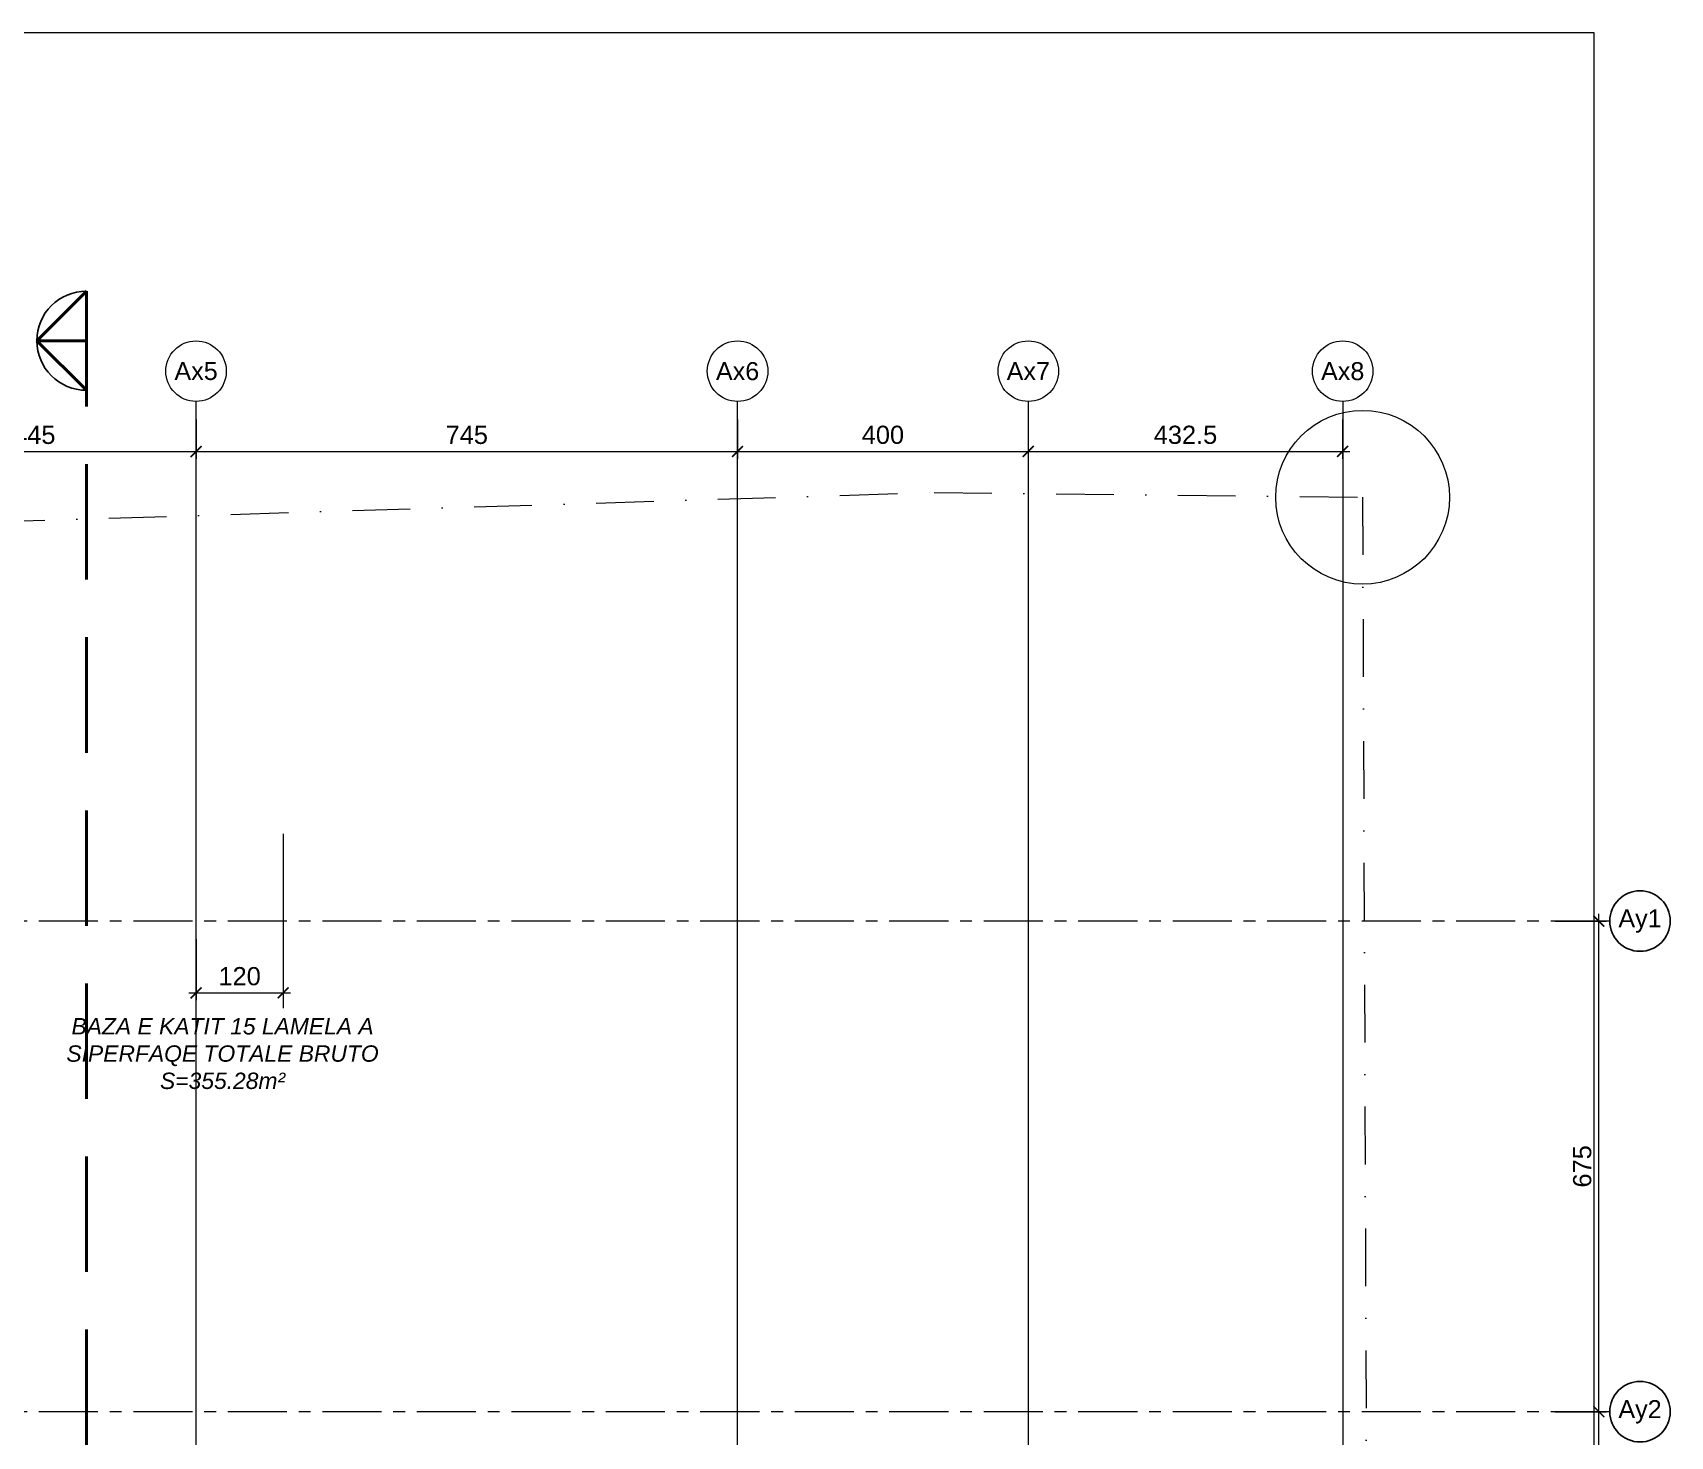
# Model space of a CAD drawing. Header units: centimetres. Extents: x 111832 to 117233, y -55119 to -48329.
# Drawn here: x 114980 to 117233, y -50706 to -48775 of the extents above; entities that cross this region are included whole.
import ezdxf
from ezdxf.enums import TextEntityAlignment as Align

# ---------------------------------------------------------------- set-up
doc = ezdxf.new("R2010")
doc.units = ezdxf.units.CM
doc.header["$LTSCALE"] = 50
doc.header["$MEASUREMENT"] = 0
for name, pattern in [('23486-A01$0${ Chain Double-Dash }', [0]), ('AXES', [2, 1.25, -0.25, 0.25, -0.25]), ('CACHE', [0.375, 0.25, -0.125]), ('CONTINU', [0]), ('DASHED2', [9.525, 6.35, -3.175]), ('Dot & Dashed', [335.138881, 158.75, -88.194444, 0, -88.194437])]:
    doc.linetypes.add(name, pattern=pattern)
doc.layers.get('0').update_dxf_attribs({"color": 8})
for name, color, linetype in [('AXES', 10, 'AXES'), ('BETON COUPE', 3, 'CONTINU'), ('COTE 50ème', 1, 'Continuous'), ('TEXTE', 7, 'Continuous')]:
    doc.layers.add(name, color=color, linetype=linetype)
doc.layers.add('BETON CACHE', color=4, linetype='CACHE', lineweight=5)
doc.layers.add('MACONNERIE COUPE', color=7, linetype='Continuous', lineweight=30)
doc.layers.add('FMULT', color=150, linetype='Continuous', plot=False)
doc.layers.add('HORS GEL', color=7, linetype='CACHE', lineweight=15, true_color=0x00661a)
doc.layers.add('HORS GEL COTE', color=7, linetype='Continuous', lineweight=13, true_color=0x00661a)
doc.styles.add('FN_TEXT_1.50', font='arial.ttf', dxfattribs={"height": 10})
doc.styles.add('RS_TEXT_1.50', font='arial.ttf', dxfattribs={"height": 12.5})
doc.styles.add('RS_TXT_100', font='arial.ttf', dxfattribs={"height": 25})
doc.dimstyles.new('RS_100CM_LINEAIRE', dxfattribs={"dimscale": 10, "dimtxt": 25, "dimasz": 1.5, "dimexe": 1, "dimexo": 2.5, "dimgap": 1, "dimtad": 1, "dimdec": 1, "dimrnd": 0.5, "dimdsep": 46, "dimtxsty": 'RS_TXT_100', "dimblk1": 'ARCHTICK', "dimblk2": 'ARCHTICK', "dimsah": 1, "dimcen": 2.5, "dimdle": 1, "dimclrt": 4, "dimadec": 0, "dimazin": 2, "dimtfac": 1, "dimtdec": 1, "dimtix": 1, "dimtmove": 2, "dimatfit": 3, "dimfxl": 1, "dimtolj": 1, "dimtzin": 0, "dimarcsym": 0})

# ---------------------------------------------------------------- blocks, each defined once
blk = doc.blocks.new('AXES_FN')
at = {"color": 0, "linetype": 'Continuous'}
blk.add_circle((0, 15), 22.2, dxfattribs=at)
at = {"color": 0, "style": 'FN_TEXT_1.50'}
blk.add_attdef('AXES', text='', height=12.5, dxfattribs=at).set_placement((-48.9, 20.6), align=Align.MIDDLE_CENTER)
blk = doc.blocks.new('_ArchTick')
at = {"color": 0, "linetype": 'ByBlock', "const_width": 0.15}
blk.add_lwpolyline([(-0.5, -0.5), (0.5, 0.5)], dxfattribs=at)
blk = doc.blocks.new('*D293')
at = {"layer": 'AXES', "color": 0, "linetype": 'Continuous', "lineweight": -2, "ltscale": 0.5, "transparency": 16777216}
for p, q in [((75343.4, -42314.7), (75343.4, -41694.7)), ((75283.4, -41704.7), (75353.4, -41704.7)), ((75283.4, -42304.7), (75353.4, -42304.7))]:
    blk.add_line(p, q, dxfattribs=at)
at = {"layer": 'Defpoints', "color": 0, "linetype": 'Continuous', "ltscale": 0.5, "transparency": 16777216}
for p in [(75258.4, -41704.7), (75343.4, -41704.7), (75258.4, -42304.7)]:
    blk.add_point(p, dxfattribs=at)
at = {"layer": 'AXES', "color": 0, "linetype": 'Continuous', "lineweight": -2, "ltscale": 0.5, "transparency": 16777216, "xscale": 15, "yscale": 15, "zscale": 15}
for p, rotation in [((75343.4, -41704.7), 90), ((75343.4, -42304.7), 270)]:
    blk.add_blockref('_ArchTick', p, dxfattribs=dict(at, rotation=rotation))
at = {"layer": 'AXES', "color": 4, "linetype": 'Continuous', "lineweight": 5, "ltscale": 0.5, "transparency": 16777216, "insert": (75320.6, -42004.7), "char_height": 25, "attachment_point": 5, "rotation": 90, "style": 'RS_TXT_100'}
blk.add_mtext('\\A1;600', dxfattribs=at)
blk = doc.blocks.new('*D294')
at = {"layer": 'AXES', "color": 0, "linetype": 'Continuous', "lineweight": -2, "ltscale": 0.5, "transparency": 16777216}
for p, q in [((75343.4, -41714.7), (75343.4, -41019.7)), ((75283.4, -41029.7), (75353.4, -41029.7)), ((75283.4, -41704.7), (75353.4, -41704.7))]:
    blk.add_line(p, q, dxfattribs=at)
at = {"layer": 'Defpoints', "color": 0, "linetype": 'Continuous', "ltscale": 0.5, "transparency": 16777216}
for p in [(75258.4, -41029.7), (75343.4, -41029.7), (75258.4, -41704.7)]:
    blk.add_point(p, dxfattribs=at)
at = {"layer": 'AXES', "color": 0, "linetype": 'Continuous', "lineweight": -2, "ltscale": 0.5, "transparency": 16777216, "xscale": 15, "yscale": 15, "zscale": 15}
for p, rotation in [((75343.4, -41029.7), 90), ((75343.4, -41704.7), 270)]:
    blk.add_blockref('_ArchTick', p, dxfattribs=dict(at, rotation=rotation))
at = {"layer": 'AXES', "color": 4, "linetype": 'Continuous', "lineweight": 5, "ltscale": 0.5, "transparency": 16777216, "insert": (75320.6, -41367.2), "char_height": 25, "attachment_point": 5, "rotation": 90, "style": 'RS_TXT_100'}
blk.add_mtext('\\A1;675', dxfattribs=at)
blk = doc.blocks.new('*D304')
at = {"layer": 'AXES', "color": 0, "linetype": 'Continuous', "lineweight": -2, "ltscale": 0.5, "transparency": 16777216}
for p, q in [((73413.4, -40339.7), (73413.4, -40393.7)), ((72958.4, -40383.7), (73423.4, -40383.7)), ((72968.4, -40389.7), (72968.4, -40373.7))]:
    blk.add_line(p, q, dxfattribs=at)
at = {"layer": 'Defpoints', "color": 0, "linetype": 'Continuous', "ltscale": 0.5, "transparency": 16777216}
for p in [(73413.4, -40314.7), (73413.4, -40383.7), (72968.4, -40414.7)]:
    blk.add_point(p, dxfattribs=at)
at = {"layer": 'AXES', "color": 0, "linetype": 'Continuous', "lineweight": -2, "ltscale": 0.5, "transparency": 16777216, "xscale": 15, "yscale": 15, "zscale": 15, "rotation": 180}
blk.add_blockref('_ArchTick', (72968.4, -40383.7), dxfattribs=at)
at = {"layer": 'AXES', "color": 0, "linetype": 'Continuous', "lineweight": -2, "ltscale": 0.5, "transparency": 16777216, "xscale": 15, "yscale": 15, "zscale": 15}
blk.add_blockref('_ArchTick', (73413.4, -40383.7), dxfattribs=at)
at = {"layer": 'AXES', "color": 4, "linetype": 'Continuous', "lineweight": 5, "ltscale": 0.5, "transparency": 16777216, "insert": (73190.9, -40361), "char_height": 25, "attachment_point": 5, "style": 'RS_TXT_100'}
blk.add_mtext('\\A1;445', dxfattribs=at)
blk = doc.blocks.new('*D305')
at = {"layer": 'Defpoints', "color": 0, "linetype": 'ByBlock', "transparency": 16777216}
for p in [(73413.4, -40314.7), (74158.4, -40314.7), (74158.4, -40383.7)]:
    blk.add_point(p, dxfattribs=at)
at = {"layer": 'HORS GEL', "color": 0, "linetype": 'ByBlock', "lineweight": -2, "transparency": 16777216}
for p, q in [((73413.4, -40339.7), (73413.4, -40393.7)), ((74158.4, -40339.7), (74158.4, -40393.7)), ((73403.4, -40383.7), (74168.4, -40383.7))]:
    blk.add_line(p, q, dxfattribs=at)
at = {"layer": 'HORS GEL', "color": 0, "linetype": 'ByBlock', "lineweight": -2, "transparency": 16777216, "xscale": 15, "yscale": 15, "zscale": 15, "rotation": 180}
blk.add_blockref('_ArchTick', (73413.4, -40383.7), dxfattribs=at)
at = {"layer": 'HORS GEL', "color": 0, "linetype": 'ByBlock', "lineweight": -2, "transparency": 16777216, "xscale": 15, "yscale": 15, "zscale": 15}
blk.add_blockref('_ArchTick', (74158.4, -40383.7), dxfattribs=at)
at = {"layer": 'HORS GEL', "color": 4, "linetype": 'ByBlock', "transparency": 16777216, "insert": (73785.9, -40361), "char_height": 25, "attachment_point": 5, "style": 'RS_TXT_100'}
blk.add_mtext('\\A1;745', dxfattribs=at)
blk = doc.blocks.new('*D306')
at = {"layer": 'Defpoints', "color": 0, "linetype": 'ByBlock', "transparency": 16777216}
for p in [(74158.4, -40314.7), (74558.4, -40314.7), (74558.4, -40383.7)]:
    blk.add_point(p, dxfattribs=at)
at = {"layer": 'HORS GEL', "color": 0, "linetype": 'ByBlock', "lineweight": -2, "transparency": 16777216}
for p, q in [((74158.4, -40339.7), (74158.4, -40393.7)), ((74558.4, -40339.7), (74558.4, -40393.7)), ((74148.4, -40383.7), (74568.4, -40383.7))]:
    blk.add_line(p, q, dxfattribs=at)
at = {"layer": 'HORS GEL', "color": 0, "linetype": 'ByBlock', "lineweight": -2, "transparency": 16777216, "xscale": 15, "yscale": 15, "zscale": 15, "rotation": 180}
blk.add_blockref('_ArchTick', (74158.4, -40383.7), dxfattribs=at)
at = {"layer": 'HORS GEL', "color": 0, "linetype": 'ByBlock', "lineweight": -2, "transparency": 16777216, "xscale": 15, "yscale": 15, "zscale": 15}
blk.add_blockref('_ArchTick', (74558.4, -40383.7), dxfattribs=at)
at = {"layer": 'HORS GEL', "color": 4, "linetype": 'ByBlock', "transparency": 16777216, "insert": (74358.4, -40360.9), "char_height": 25, "attachment_point": 5, "style": 'RS_TXT_100'}
blk.add_mtext('\\A1;400', dxfattribs=at)
blk = doc.blocks.new('*D307')
at = {"layer": 'Defpoints', "color": 0, "linetype": 'ByBlock', "transparency": 16777216}
for p in [(74558.4, -40314.7), (74990.9, -40314.7), (74990.9, -40383.7)]:
    blk.add_point(p, dxfattribs=at)
at = {"layer": 'HORS GEL', "color": 0, "linetype": 'ByBlock', "lineweight": -2, "transparency": 16777216}
for p, q in [((74558.4, -40339.7), (74558.4, -40393.7)), ((74990.9, -40339.7), (74990.9, -40393.7)), ((74548.4, -40383.7), (75000.9, -40383.7))]:
    blk.add_line(p, q, dxfattribs=at)
at = {"layer": 'HORS GEL', "color": 0, "linetype": 'ByBlock', "lineweight": -2, "transparency": 16777216, "xscale": 15, "yscale": 15, "zscale": 15, "rotation": 180}
blk.add_blockref('_ArchTick', (74558.4, -40383.7), dxfattribs=at)
at = {"layer": 'HORS GEL', "color": 0, "linetype": 'ByBlock', "lineweight": -2, "transparency": 16777216, "xscale": 15, "yscale": 15, "zscale": 15}
blk.add_blockref('_ArchTick', (74990.9, -40383.7), dxfattribs=at)
at = {"layer": 'HORS GEL', "color": 4, "linetype": 'ByBlock', "transparency": 16777216, "insert": (74774.7, -40360.9), "char_height": 25, "attachment_point": 5, "style": 'RS_TXT_100'}
blk.add_mtext('\\A1;432.5', dxfattribs=at)
blk = doc.blocks.new('*D308')
at = {"layer": 'Defpoints', "color": 0, "linetype": 'ByBlock', "transparency": 16777216}
for p in [(73413.4, -41029.7), (73533.4, -41069.7), (73533.4, -41128.5)]:
    blk.add_point(p, dxfattribs=at)
at = {"layer": 'HORS GEL', "color": 0, "linetype": 'ByBlock', "lineweight": -2, "transparency": 16777216}
for p, q in [((73413.4, -41054.7), (73413.4, -41138.5)), ((73533.4, -41094.7), (73533.4, -41138.5)), ((73403.4, -41128.5), (73543.4, -41128.5))]:
    blk.add_line(p, q, dxfattribs=at)
at = {"layer": 'HORS GEL', "color": 0, "linetype": 'ByBlock', "lineweight": -2, "transparency": 16777216, "xscale": 15, "yscale": 15, "zscale": 15, "rotation": 180}
blk.add_blockref('_ArchTick', (73413.4, -41128.5), dxfattribs=at)
at = {"layer": 'HORS GEL', "color": 0, "linetype": 'ByBlock', "lineweight": -2, "transparency": 16777216, "xscale": 15, "yscale": 15, "zscale": 15}
blk.add_blockref('_ArchTick', (73533.4, -41128.5), dxfattribs=at)
at = {"layer": 'HORS GEL', "color": 4, "linetype": 'ByBlock', "transparency": 16777216, "insert": (73473.4, -41105.7), "char_height": 25, "attachment_point": 5, "style": 'RS_TXT_100'}
blk.add_mtext('\\A1;120', dxfattribs=at)
blk = doc.blocks.new('A$C7560ca7f')
at = {"layer": 'AXES', "lineweight": 5, "ltscale": 1.3}
for p, q in [((3195, 865), (-1985, 865)), ((3195, 190), (-1985, 190))]:
    blk.add_line(p, q, dxfattribs=at)
at = {"layer": 'HORS GEL', "linetype": '23486-A01$0${ Chain Double-Dash }', "ltscale": 1.2}
for p, q in [((1250, -1150), (1250, 1580)), ((1995, -1175), (1995, 1580)), ((2395, 1580), (2395, -4150)), ((2827.5, 1580), (2827.5, -4150)), ((1370, 985), (1370, 745))]:
    blk.add_line(p, q, dxfattribs=at)
at = {"layer": 'AXES', "linetype": 'ByBlock'}
ref = blk.add_blockref('AXES_FN', (3208.46, 865), dxfattribs=dict(at, xscale=1.875, yscale=1.875, zscale=1.875, rotation=270))
ref.add_attrib('AXES', 'Ay1', dxfattribs={"layer": '0', "color": 0, "height": 24.75, "style": 'RS_TEXT_1.50'}).set_placement((3236.59, 865), align=Align.MIDDLE)
ref = blk.add_blockref('AXES_FN', (3208.46, 190), dxfattribs=dict(at, xscale=1.875, yscale=1.875, zscale=1.875, rotation=270))
ref.add_attrib('AXES', 'Ay2', dxfattribs={"layer": '0', "color": 0, "height": 24.75, "style": 'RS_TEXT_1.50'}).set_placement((3236.59, 190), align=Align.MIDDLE)
at = {"layer": 'HORS GEL'}
ref = blk.add_blockref('AXES_FN', (1250, 1593.46), dxfattribs=dict(at, xscale=1.875, yscale=1.875, zscale=1.875))
ref.add_attrib('AXES', 'Ax5', dxfattribs={"layer": '0', "color": 0, "height": 24.75, "style": 'RS_TEXT_1.50'}).set_placement((1250, 1621.58), align=Align.MIDDLE)
ref = blk.add_blockref('AXES_FN', (1995, 1593.46), dxfattribs=dict(at, xscale=1.875, yscale=1.875, zscale=1.875))
ref.add_attrib('AXES', 'Ax6', dxfattribs={"layer": '0', "color": 0, "height": 24.75, "style": 'RS_TEXT_1.50'}).set_placement((1995, 1621.58), align=Align.MIDDLE)
ref = blk.add_blockref('AXES_FN', (2395, 1593.46), dxfattribs=dict(at, xscale=1.875, yscale=1.875, zscale=1.875))
ref.add_attrib('AXES', 'Ax7', dxfattribs={"layer": '0', "color": 0, "height": 24.75, "style": 'RS_TEXT_1.50'}).set_placement((2395, 1621.58), align=Align.MIDDLE)
ref = blk.add_blockref('AXES_FN', (2827.5, 1593.46), dxfattribs=dict(at, xscale=1.875, yscale=1.875, zscale=1.875))
ref.add_attrib('AXES', 'Ax8', dxfattribs={"layer": '0', "color": 0, "height": 24.75, "style": 'RS_TEXT_1.50'}).set_placement((2827.5, 1621.58), align=Align.MIDDLE)
at = {"layer": 'AXES', "linetype": 'Continuous', "lineweight": 5, "ltscale": 0.5}
dim = blk.add_linear_dim(base=(1250, 1511.07), p1=(805, 1480), p2=(1250, 1580), dimstyle='RS_100CM_LINEAIRE', dxfattribs=at)
dim.commit()
dim.dimension.update_dxf_attribs({"geometry": '*D304', "text_midpoint": (1027.5, 1533.78), "insert": (-72163.45, 41894.73)})
for base, p1, p2, picture, middle in [((3179.95, 865), (3095, 190), (3095, 865), '*D294', (3157.18, 527.5)), ((3179.95, 190), (3095, -410), (3095, 190), '*D293', (3157.18, -110))]:
    dim = blk.add_linear_dim(base=base, p1=p1, p2=p2, angle=270, dimstyle='RS_100CM_LINEAIRE', dxfattribs=at)
    dim.commit()
    dim.dimension.update_dxf_attribs({"geometry": picture, "text_midpoint": middle, "insert": (-72163.45, 41894.73)})
at = {"layer": 'HORS GEL', "linetype": 'ByBlock'}
for base, p1, p2, picture, middle in [((1995, 1511.07), (1250, 1580), (1995, 1580), '*D305', (1622.5, 1533.78)), ((2395, 1511.07), (1995, 1580), (2395, 1580), '*D306', (2195, 1533.83)), ((2827.5, 1511.07), (2395, 1580), (2827.5, 1580), '*D307', (2611.25, 1533.84)), ((1370, 766.26), (1250, 865), (1370, 825), '*D308', (1310, 789.03))]:
    dim = blk.add_linear_dim(base=base, p1=p1, p2=p2, dimstyle='RS_100CM_LINEAIRE', dxfattribs=at)
    dim.commit()
    dim.dimension.update_dxf_attribs({"geometry": picture, "text_midpoint": middle, "insert": (-72163.45, 41894.73)})

msp = doc.modelspace()

# ---------------------------------------------------------------- linework, layer by layer
at = {"layer": 'BETON CACHE', "color": 232, "linetype": 'Dot & Dashed', "ltscale": 0.01}
msp.add_lwpolyline([(116830, -54847.46), (115516.76, -54807.71), (112169.5, -54401.92), (112570.6, -49521.26), (116219.88, -49407.74), (116809.28, -49414.31)], close=True, dxfattribs=at)
at = {"layer": 'BETON COUPE', "lineweight": 5, "ltscale": 0.5}
msp.add_circle((116809.28, -49414.31), 119.48, dxfattribs=at)
at = {"layer": 'COTE 50ème', "ltscale": 0.5}
msp.add_arc((115053.53, -49198.9), 68.19, 90, 270, dxfattribs=at)
at = {"layer": 'FMULT', "lineweight": 5, "ltscale": 0.5}
msp.add_lwpolyline([(111831.94, -55119.47), (117127.71, -55119.47), (117127.71, -48775.25), (111831.94, -48775.25)], close=True, dxfattribs=at)
at = {"layer": 'HORS GEL COTE', "lineweight": 40, "ltscale": 0.5}
for q in [(115053.53, -49130.71), (115053.53, -49198.9), (115053.53, -49267.09)]:
    msp.add_line((114985.34, -49198.9), q, dxfattribs=at)
at = {"layer": 'HORS GEL COTE', "linetype": 'DASHED2', "lineweight": 40, "ltscale": 0.5}
msp.add_line((115053.53, -49130.71), (115053.53, -54862.41), dxfattribs=at)

# ---------------------------------------------------------------- block references
at = {"layer": 'MACONNERIE COUPE', "lineweight": 5, "ltscale": 0.5}
msp.add_blockref('A$C7560ca7f', (113954.37, -50862.36), dxfattribs=at)

# ---------------------------------------------------------------- texts
at = {"layer": 'TEXTE', "insert": (115240.78, -50179.77), "char_height": 37.5, "width": 661.2314, "attachment_point": 5, "style": 'RS_TEXT_1.50'}
msp.add_mtext('{\\fArial|b0|i1|c0|p34;\\H0.6x;BAZA E KATIT 15 LAMELA A\\PSIPERFAQE TOTALE BRUTO\\PS=355.28m²}', dxfattribs=at)

doc.saveas('drawing.dxf')
